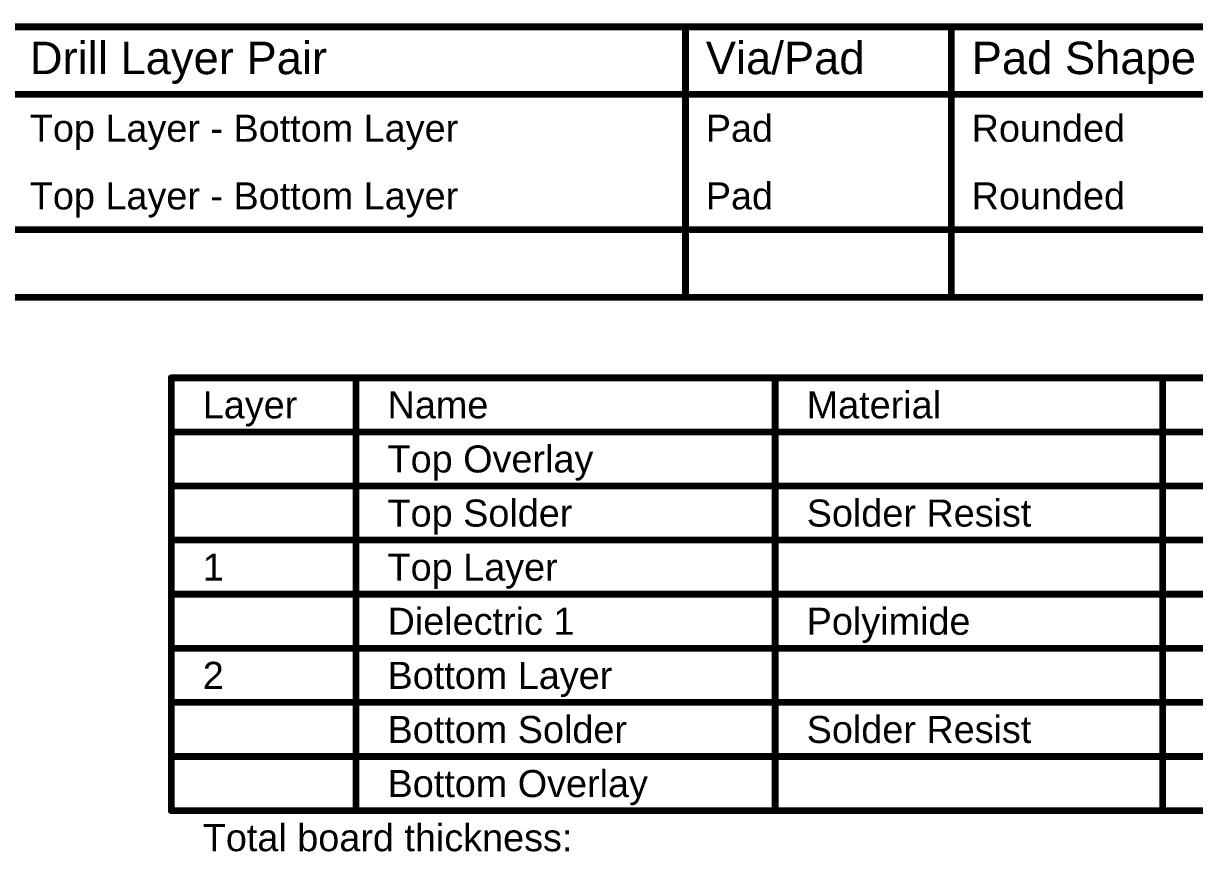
# Model space of a CAD drawing. Header units: inches. Extents: x -10 to 224, y -2 to 82.
# Drawn here: x 92.3 to 158.3, y 34.9 to 81.5 of the extents above; entities that cross this region are included whole.
import ezdxf

# ---------------------------------------------------------------- set-up
doc = ezdxf.new("R2010")
doc.units = ezdxf.units.IN
doc.layers.add('Drill Drawing', color=1, linetype='Continuous')
doc.layers.add('Fabrication info', color=76, linetype='Continuous')
doc.styles.add('Arial', font='', dxfattribs={"height": 0.2})
doc.styles.get('Arial').set_extended_font_data('Arial')

msp = doc.modelspace()

# ---------------------------------------------------------------- linework, layer by layer
at = {"layer": 'Drill Drawing'}
for points in [[(6.172, 81.332, 0.381, 0.381, 0), (223.79, 81.332, 0.381, 0.381, 0)], [(129.607, 66.092, 0.381, 0.381, 0), (129.607, 81.332, 0.381, 0.381, 0)], [(144.589, 66.092, 0.381, 0.381, 0), (144.589, 81.332, 0.381, 0.381, 0)], [(6.172, 77.522, 0.381, 0.381, 0), (223.79, 77.522, 0.381, 0.381, 0)], [(6.172, 69.902, 0.381, 0.381, 0), (223.79, 69.902, 0.381, 0.381, 0)], [(6.172, 66.092, 0.381, 0.381, 0), (223.79, 66.092, 0.381, 0.381, 0)]]:
    msp.add_lwpolyline(points, format="xyseb", dxfattribs=at)
for points in [[(129.512, 81.332, 0.191, 0.191, 1), (129.702, 81.332, 0.191, 0.191, 1)], [(144.494, 81.332, 0.191, 0.191, 1), (144.685, 81.332, 0.191, 0.191, 1)], [(129.512, 66.092, 0.191, 0.191, 1), (129.702, 66.092, 0.191, 0.191, 1)], [(144.494, 66.092, 0.191, 0.191, 1), (144.685, 66.092, 0.191, 0.191, 1)]]:
    msp.add_lwpolyline(points, format="xyseb", close=True, dxfattribs=at)
at = {"layer": 'Fabrication info'}
for points in [[(100.63, 61.558, 0.381, 0.381, 0), (215.916, 61.558, 0.381, 0.381, 0)], [(100.63, 37.174, 0.381, 0.381, 0), (100.63, 61.558, 0.381, 0.381, 0)], [(111.042, 37.174, 0.381, 0.381, 0), (111.042, 61.558, 0.381, 0.381, 0)], [(134.658, 37.174, 0.381, 0.381, 0), (134.658, 61.558, 0.381, 0.381, 0)], [(156.496, 37.174, 0.381, 0.381, 0), (156.496, 61.558, 0.381, 0.381, 0)], [(100.63, 58.51, 0.381, 0.381, 0), (215.916, 58.51, 0.381, 0.381, 0)], [(100.63, 55.462, 0.381, 0.381, 0), (111.042, 55.462, 0.381, 0.381, 0)], [(111.042, 55.462, 0.381, 0.381, 0), (134.658, 55.462, 0.381, 0.381, 0)], [(134.658, 55.462, 0.381, 0.381, 0), (156.496, 55.462, 0.381, 0.381, 0)], [(156.496, 55.462, 0.381, 0.381, 0), (173.001, 55.462, 0.381, 0.381, 0)], [(100.63, 52.414, 0.381, 0.381, 0), (111.042, 52.414, 0.381, 0.381, 0)], [(111.042, 52.414, 0.381, 0.381, 0), (134.658, 52.414, 0.381, 0.381, 0)], [(134.658, 52.414, 0.381, 0.381, 0), (156.496, 52.414, 0.381, 0.381, 0)], [(156.496, 52.414, 0.381, 0.381, 0), (173.001, 52.414, 0.381, 0.381, 0)], [(100.63, 49.366, 0.381, 0.381, 0), (111.042, 49.366, 0.381, 0.381, 0)], [(111.042, 49.366, 0.381, 0.381, 0), (134.658, 49.366, 0.381, 0.381, 0)], [(134.658, 49.366, 0.381, 0.381, 0), (156.496, 49.366, 0.381, 0.381, 0)], [(156.496, 49.366, 0.381, 0.381, 0), (173.001, 49.366, 0.381, 0.381, 0)], [(100.63, 46.318, 0.381, 0.381, 0), (111.042, 46.318, 0.381, 0.381, 0)], [(111.042, 46.318, 0.381, 0.381, 0), (134.658, 46.318, 0.381, 0.381, 0)], [(134.658, 46.318, 0.381, 0.381, 0), (156.496, 46.318, 0.381, 0.381, 0)], [(156.496, 46.318, 0.381, 0.381, 0), (173.001, 46.318, 0.381, 0.381, 0)], [(100.63, 43.27, 0.381, 0.381, 0), (111.042, 43.27, 0.381, 0.381, 0)], [(111.042, 43.27, 0.381, 0.381, 0), (134.658, 43.27, 0.381, 0.381, 0)], [(134.658, 43.27, 0.381, 0.381, 0), (156.496, 43.27, 0.381, 0.381, 0)], [(156.496, 43.27, 0.381, 0.381, 0), (173.001, 43.27, 0.381, 0.381, 0)], [(100.63, 40.222, 0.381, 0.381, 0), (111.042, 40.222, 0.381, 0.381, 0)], [(111.042, 40.222, 0.381, 0.381, 0), (134.658, 40.222, 0.381, 0.381, 0)], [(134.658, 40.222, 0.381, 0.381, 0), (156.496, 40.222, 0.381, 0.381, 0)], [(156.496, 40.222, 0.381, 0.381, 0), (173.001, 40.222, 0.381, 0.381, 0)], [(100.63, 37.174, 0.381, 0.381, 0), (111.042, 37.174, 0.381, 0.381, 0)], [(111.042, 37.174, 0.381, 0.381, 0), (134.658, 37.174, 0.381, 0.381, 0)], [(134.658, 37.174, 0.381, 0.381, 0), (156.496, 37.174, 0.381, 0.381, 0)], [(156.496, 37.174, 0.381, 0.381, 0), (173.001, 37.174, 0.381, 0.381, 0)]]:
    msp.add_lwpolyline(points, format="xyseb", dxfattribs=at)
for points in [[(100.535, 61.558, 0.191, 0.191, 1), (100.725, 61.558, 0.191, 0.191, 1)], [(100.535, 61.558, 0.191, 0.191, 1), (100.725, 61.558, 0.191, 0.191, 1)], [(110.947, 61.558, 0.191, 0.191, 1), (111.137, 61.558, 0.191, 0.191, 1)], [(134.562, 61.558, 0.191, 0.191, 1), (134.753, 61.558, 0.191, 0.191, 1)], [(156.4, 61.558, 0.191, 0.191, 1), (156.591, 61.558, 0.191, 0.191, 1)], [(100.535, 58.51, 0.191, 0.191, 1), (100.725, 58.51, 0.191, 0.191, 1)], [(100.535, 55.462, 0.191, 0.191, 1), (100.725, 55.462, 0.191, 0.191, 1)], [(110.947, 55.462, 0.191, 0.191, 1), (111.137, 55.462, 0.191, 0.191, 1)], [(110.947, 55.462, 0.191, 0.191, 1), (111.137, 55.462, 0.191, 0.191, 1)], [(134.562, 55.462, 0.191, 0.191, 1), (134.753, 55.462, 0.191, 0.191, 1)], [(134.562, 55.462, 0.191, 0.191, 1), (134.753, 55.462, 0.191, 0.191, 1)], [(156.4, 55.462, 0.191, 0.191, 1), (156.591, 55.462, 0.191, 0.191, 1)], [(156.4, 55.462, 0.191, 0.191, 1), (156.591, 55.462, 0.191, 0.191, 1)], [(100.535, 52.414, 0.191, 0.191, 1), (100.725, 52.414, 0.191, 0.191, 1)], [(110.947, 52.414, 0.191, 0.191, 1), (111.137, 52.414, 0.191, 0.191, 1)], [(110.947, 52.414, 0.191, 0.191, 1), (111.137, 52.414, 0.191, 0.191, 1)], [(134.562, 52.414, 0.191, 0.191, 1), (134.753, 52.414, 0.191, 0.191, 1)], [(134.562, 52.414, 0.191, 0.191, 1), (134.753, 52.414, 0.191, 0.191, 1)], [(156.4, 52.414, 0.191, 0.191, 1), (156.591, 52.414, 0.191, 0.191, 1)], [(156.4, 52.414, 0.191, 0.191, 1), (156.591, 52.414, 0.191, 0.191, 1)], [(100.535, 49.366, 0.191, 0.191, 1), (100.725, 49.366, 0.191, 0.191, 1)], [(110.947, 49.366, 0.191, 0.191, 1), (111.137, 49.366, 0.191, 0.191, 1)], [(110.947, 49.366, 0.191, 0.191, 1), (111.137, 49.366, 0.191, 0.191, 1)], [(134.562, 49.366, 0.191, 0.191, 1), (134.753, 49.366, 0.191, 0.191, 1)], [(134.562, 49.366, 0.191, 0.191, 1), (134.753, 49.366, 0.191, 0.191, 1)], [(156.4, 49.366, 0.191, 0.191, 1), (156.591, 49.366, 0.191, 0.191, 1)], [(156.4, 49.366, 0.191, 0.191, 1), (156.591, 49.366, 0.191, 0.191, 1)], [(100.535, 46.318, 0.191, 0.191, 1), (100.725, 46.318, 0.191, 0.191, 1)], [(110.947, 46.318, 0.191, 0.191, 1), (111.137, 46.318, 0.191, 0.191, 1)], [(110.947, 46.318, 0.191, 0.191, 1), (111.137, 46.318, 0.191, 0.191, 1)], [(134.562, 46.318, 0.191, 0.191, 1), (134.753, 46.318, 0.191, 0.191, 1)], [(134.562, 46.318, 0.191, 0.191, 1), (134.753, 46.318, 0.191, 0.191, 1)], [(156.4, 46.318, 0.191, 0.191, 1), (156.591, 46.318, 0.191, 0.191, 1)], [(156.4, 46.318, 0.191, 0.191, 1), (156.591, 46.318, 0.191, 0.191, 1)], [(100.535, 43.27, 0.191, 0.191, 1), (100.725, 43.27, 0.191, 0.191, 1)], [(110.947, 43.27, 0.191, 0.191, 1), (111.137, 43.27, 0.191, 0.191, 1)], [(110.947, 43.27, 0.191, 0.191, 1), (111.137, 43.27, 0.191, 0.191, 1)], [(134.562, 43.27, 0.191, 0.191, 1), (134.753, 43.27, 0.191, 0.191, 1)], [(134.562, 43.27, 0.191, 0.191, 1), (134.753, 43.27, 0.191, 0.191, 1)], [(156.4, 43.27, 0.191, 0.191, 1), (156.591, 43.27, 0.191, 0.191, 1)], [(156.4, 43.27, 0.191, 0.191, 1), (156.591, 43.27, 0.191, 0.191, 1)], [(100.535, 40.222, 0.191, 0.191, 1), (100.725, 40.222, 0.191, 0.191, 1)], [(110.947, 40.222, 0.191, 0.191, 1), (111.137, 40.222, 0.191, 0.191, 1)], [(110.947, 40.222, 0.191, 0.191, 1), (111.137, 40.222, 0.191, 0.191, 1)], [(134.562, 40.222, 0.191, 0.191, 1), (134.753, 40.222, 0.191, 0.191, 1)], [(134.562, 40.222, 0.191, 0.191, 1), (134.753, 40.222, 0.191, 0.191, 1)], [(156.4, 40.222, 0.191, 0.191, 1), (156.591, 40.222, 0.191, 0.191, 1)], [(156.4, 40.222, 0.191, 0.191, 1), (156.591, 40.222, 0.191, 0.191, 1)], [(100.535, 37.174, 0.191, 0.191, 1), (100.725, 37.174, 0.191, 0.191, 1)], [(100.535, 37.174, 0.191, 0.191, 1), (100.725, 37.174, 0.191, 0.191, 1)], [(110.947, 37.174, 0.191, 0.191, 1), (111.137, 37.174, 0.191, 0.191, 1)], [(110.947, 37.174, 0.191, 0.191, 1), (111.137, 37.174, 0.191, 0.191, 1)], [(110.947, 37.174, 0.191, 0.191, 1), (111.137, 37.174, 0.191, 0.191, 1)], [(134.562, 37.174, 0.191, 0.191, 1), (134.753, 37.174, 0.191, 0.191, 1)], [(134.562, 37.174, 0.191, 0.191, 1), (134.753, 37.174, 0.191, 0.191, 1)], [(134.562, 37.174, 0.191, 0.191, 1), (134.753, 37.174, 0.191, 0.191, 1)], [(156.4, 37.174, 0.191, 0.191, 1), (156.591, 37.174, 0.191, 0.191, 1)], [(156.4, 37.174, 0.191, 0.191, 1), (156.591, 37.174, 0.191, 0.191, 1)], [(156.4, 37.174, 0.191, 0.191, 1), (156.591, 37.174, 0.191, 0.191, 1)]]:
    msp.add_lwpolyline(points, format="xyseb", close=True, dxfattribs=at)

# ---------------------------------------------------------------- texts
at = {"layer": 'Drill Drawing', "style": 'Arial'}
for s, height, p in [('Drill Layer Pair', 1.8288, (92.662, 78.665)), ('Via/Pad', 1.8288, (130.75, 78.665)), ('Pad Shape', 1.8288, (145.732, 78.665)), ('Top Layer - Bottom Layer', 1.524, (92.662, 74.855)), ('Pad', 1.524, (130.75, 74.855)), ('Rounded', 1.524, (145.732, 74.855)), ('Pad', 1.524, (130.75, 71.045)), ('Rounded', 1.524, (145.732, 71.045)), ('Top Layer - Bottom Layer', 1.524, (92.662, 71.045))]:
    msp.add_text(s, height=height, dxfattribs=at).set_placement(p)
at = {"layer": 'Fabrication info', "style": 'Arial'}
for s, p in [('Layer', (102.408, 59.272)), ('Name', (112.82, 59.272)), ('Material', (136.436, 59.272)), ('Top Overlay', (112.82, 56.224)), ('Top Solder', (112.82, 53.176)), ('Solder Resist', (136.436, 53.176)), ('1', (102.408, 50.128)), ('Top Layer', (112.82, 50.128)), ('Dielectric 1', (112.82, 47.08)), ('Polyimide', (136.436, 47.08)), ('2', (102.408, 44.032)), ('Bottom Layer', (112.82, 44.032)), ('Bottom Solder', (112.82, 40.984)), ('Solder Resist', (136.436, 40.984)), ('Bottom Overlay', (112.82, 37.936)), ('Total board thickness:', (102.408, 34.888))]:
    msp.add_text(s, height=1.524, dxfattribs=at).set_placement(p)

doc.saveas('drawing.dxf')
